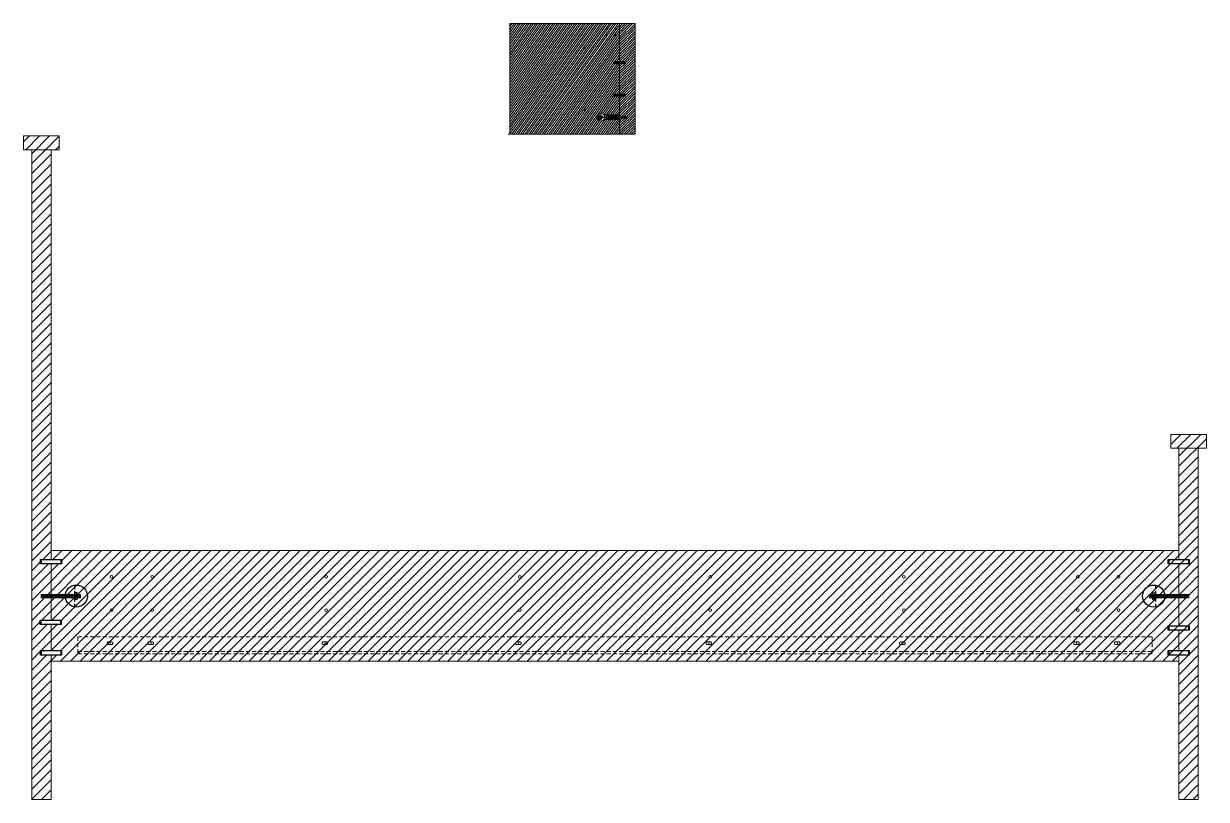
# Model space of a CAD drawing. Header units: millimetres. Extents: x -1075 to 24338, y -11868 to 2620.
# Drawn here: x 2469 to 4608, y -11868 to -10465 of the extents above; entities that cross this region are included whole.
import ezdxf

# ---------------------------------------------------------------- set-up
doc = ezdxf.new("R2010")
doc.units = ezdxf.units.MM
doc.linetypes.add('DASHDOT', pattern=[1, 0.5, -0.25, 0, -0.25])
doc.linetypes.add('DASHED', pattern=[0.75, 0.5, -0.25])
for name, color, linetype, lineweight in [('A-DETL-MCUT', 7, 'Continuous', 25), ('A-DETL-MCUT1', 7, 'Continuous', 18), ('A-ELEV-MBE', 253, 'Continuous', 18), ('A-SECT-MCUT', 7, 'Continuous', 25), ('Arredi', 3, 'Continuous', 30), ('Simbologia', 8, 'DASHDOT', 18)]:
    doc.layers.add(name, color=color, linetype=linetype, lineweight=lineweight)
doc.layers.add('viti e cerniere', color=3, linetype='Continuous')

msp = doc.modelspace()

# ---------------------------------------------------------------- hatches: boundary and pattern name
at = {"layer": 'A-ELEV-MBE'}
h = msp.add_hatch(dxfattribs=at)
h.set_pattern_fill('ANSI31', color=256, angle=9)
h.set_pattern_definition([(54, (1748.3575, -890.2067), (-2.568629, 1.8662182), [])])
h.paths.add_polyline_path([(3546.3, -10536.5), (3536, -10536.5), (3536, -10533.5), (3546.3, -10533.5), (3546.3, -10464.6), (3347.8, -10464.6), (3347.8, -10664.6), (3546.3, -10664.6), (3546.3, -10637.8), (3518.4, -10637.8, -0.750297), (3505.7, -10634.1, -0.751446), (3518.4, -10630.4), (3546.3, -10630.4), (3546.3, -10596), (3536, -10596), (3536, -10593), (3546.3, -10593)])
h.paths.add_polyline_path([(3484.2, -10620.1, -1), (3482, -10620.1, -1)], flags=16)
h.paths.add_polyline_path([(3482, -10509.2, -1), (3484.2, -10509.2, -1)], flags=16)
h.paths.add_polyline_path([(3521.9, -10485.7, -1), (3524.1, -10485.7, -1)], flags=16)
h.paths.add_polyline_path([(3521.9, -10472.5, -1), (3524.1, -10472.5, -1)], flags=16)
h.paths.add_polyline_path([(3537.2, -10485.7, -1), (3539.4, -10485.7, -1)], flags=16)
h.paths.add_polyline_path([(3537.2, -10472.5, -1), (3539.4, -10472.5, -1)], flags=16)
h = msp.add_hatch(dxfattribs=at)
h.set_pattern_fill('ANSI31', color=256)
h.set_pattern_definition([(45, (1748.3575, -890.2067), (-2.245064, 2.245064), [])])
h.paths.add_polyline_path([(3574.3, -10464.6), (3546.3, -10464.6), (3546.3, -10533.5), (3556.5, -10533.5), (3556.5, -10534.2), (3556.5, -10536.5), (3546.3, -10536.5), (3546.3, -10593), (3556.5, -10593), (3556.5, -10593.7), (3556.5, -10596), (3546.3, -10596), (3546.3, -10630.4), (3546.3, -10630.4), (3546.3, -10632.9), (3558.9, -10632.9), (3558.9, -10635.3), (3546.3, -10635.3), (3546.3, -10637.8), (3546.3, -10664.6), (3574.3, -10664.6)])
at = {"layer": 'A-SECT-MCUT', "true_color": 0x636466}
h = msp.add_hatch(dxfattribs=at)
h.set_pattern_fill('ANSI31', color=251, scale=4)
h.paths.add_polyline_path([(4593.1, -11232.8), (4558.1, -11232.8), (4558.1, -11433.8), (4576.7, -11433.8), (4576.7, -11434.9), (4577.1, -11435.3), (4577.1, -11440.3), (4576.7, -11441.8), (4558.1, -11441.8), (4558.1, -11512.3, -0.27262), (4559.2, -11512.6, -0.415905), (4560.9, -11512.6, -0.415905), (4562.5, -11512.6, -0.415905), (4564.2, -11512.6, -0.415905), (4565.9, -11512.6, -0.415914), (4567.5, -11512.6, -0.415899), (4569.2, -11512.6, -0.415905), (4570.8, -11512.6, -0.415905), (4572.5, -11512.6, -0.415905), (4574.1, -11512.6, -0.44132), (4575.7, -11512.6), (4575.7, -11517.9, -0.415899), (4574, -11517.9, -0.415914), (4572.4, -11517.9, -0.415905), (4570.7, -11517.9, -0.415905), (4569.1, -11517.9, -0.415905), (4567.4, -11517.9, -0.415905), (4565.7, -11517.9, -0.415899), (4564.1, -11517.9, -0.415914), (4562.4, -11517.9, -0.415905), (4560.8, -11517.9, -0.415905), (4559.1, -11517.9, -0.247069), (4558.1, -11518.2), (4558.1, -11553.7), (4576.7, -11553.7), (4576.7, -11554.8), (4577.1, -11555.2), (4577.1, -11560.2), (4576.7, -11561.7), (4558.1, -11561.7), (4558.1, -11598.8), (4576.7, -11598.8), (4576.7, -11599.9), (4577.1, -11600.3), (4577.1, -11605.3), (4576.7, -11606.8), (4558.1, -11606.8), (4558.1, -11867.8), (4593.1, -11867.8)], flags=17)
h.paths.add_polyline_path([(4607.6, -11207.8), (4543.6, -11207.8), (4543.6, -11232.8), (4607.6, -11232.8)])
h.paths.add_polyline_path([(2532.6, -10667.8), (2468.6, -10667.8), (2468.6, -10692.8), (2532.6, -10692.8)])
h.paths.add_polyline_path([(2518.1, -10692.8), (2483.1, -10692.8), (2483.1, -11867.8), (2518.1, -11867.8), (2518.1, -11606.8), (2500.6, -11606.8), (2499.1, -11606.8), (2499.1, -11598.8), (2500.6, -11598.8), (2518.1, -11598.8), (2518.1, -11551.7), (2500.2, -11551.7), (2498.7, -11551.7), (2498.7, -11543.7), (2500.2, -11543.7), (2535.2, -11543.7), (2536.7, -11543.7), (2536.7, -11551.7), (2518.1, -11551.7), (2518.1, -11598.8), (2535.6, -11598.8), (2537.1, -11598.8), (2537.1, -11606.8), (2518.1, -11606.8), (2518.1, -11617.8), (4558.1, -11617.8), (4558.1, -11606.8), (4540.6, -11606.8), (4539.1, -11605.3), (4539.1, -11600.3), (4540.6, -11598.8), (4540.6, -11606.8), (4575.6, -11606.8), (4575.6, -11598.8), (4558.1, -11598.8), (4558.1, -11561.7), (4540.6, -11561.7), (4539.1, -11560.2), (4539.1, -11555.2), (4540.6, -11553.7), (4540.6, -11561.7), (4575.6, -11561.7), (4575.6, -11553.7), (4558.1, -11553.7), (4558.8, -11517.1, 0.669223), (4560.8, -11517.9, 0.415905), (4562.4, -11517.9, 0.415914), (4564.1, -11517.9, 0.415899), (4565.7, -11517.9, 0.415905), (4567.4, -11517.9, 0.415905), (4569.1, -11517.9, 0.415905), (4570.7, -11517.9, 0.415905), (4572.4, -11517.9, 0.415905), (4574, -11517.9, 0.999975), (4575.7, -11516.2), (4575.7, -11516.2, -0.757126), (4572.7, -11517.1, -0.705075), (4569.4, -11517.1, -0.705075), (4566.1, -11517.1, -1.418292), (4562.8, -11517.1, -0.705075), (4559.5, -11517.1, -0.468153), (4558.1, -11518.2), (4558.1, -11553.7), (4576.7, -11553.7), (4576.7, -11554.8), (4577.1, -11555.2), (4577.1, -11561.7), (4558.1, -11561.7), (4558.1, -11598.8), (4576.7, -11598.8), (4576.7, -11599.9), (4577.1, -11600.3), (4577.1, -11606.8), (4558.1, -11606.8), (4558.1, -11867.8), (4593.1, -11867.8), (4593.1, -11232.8), (4558.1, -11232.8), (4558.1, -11433.8), (4576.7, -11433.8), (4576.7, -11434.9), (4577.1, -11435.3), (4577.1, -11441.8), (4558.1, -11441.8), (4540.6, -11441.8), (4539.1, -11440.3), (4539.1, -11435.3), (4540.6, -11433.8), (4540.6, -11441.8), (4575.6, -11441.8), (4575.6, -11433.8), (4558.1, -11433.8), (4558.1, -11417.8), (2518.1, -11417.8), (2518.1, -11433.8), (2535.6, -11433.8), (2537.1, -11433.8), (2537.1, -11441.8), (2518.1, -11441.8), (2518.1, -11497.9), (2516.7, -11502.9), (2513.4, -11502.9), (2514.9, -11497.6), (2518.1, -11497.6), (2518.1, -11441.8), (2500.6, -11441.8), (2499.1, -11441.8), (2499.1, -11433.8), (2500.6, -11433.8), (2518.1, -11433.8)])
h.paths.add_polyline_path([(4593.1, -11232.8), (4558.1, -11232.8), (4558.1, -11433.8), (4575.6, -11433.8), (4576.7, -11433.8), (4576.7, -11434.9), (4577.1, -11435.3), (4577.1, -11441.8), (4575.6, -11441.8), (4558.1, -11441.8), (4558.9, -11513.4, -0.867772), (4561.2, -11513.1), (4562.5, -11512.6), (4563.9, -11513.7, -0.711551), (4567.2, -11513.4, -1.418288), (4570.5, -11513.4, -0.669223), (4572.5, -11512.6), (4573.9, -11513.6, -0.79418), (4575.7, -11512.6), (4574.3, -11517.1, -1.418288), (4571, -11517.1, -0.705075), (4567.7, -11517.1, -1.418292), (4564.4, -11517.1, -0.705075), (4561.1, -11517.1, -1), (4558.8, -11517.1), (4558.1, -11553.7), (4576.7, -11553.7), (4576.7, -11554.8), (4577.1, -11555.2), (4577.1, -11561.7), (4575.6, -11561.7), (4558.1, -11561.7), (4558.1, -11598.8), (4576.7, -11598.8), (4576.7, -11599.9), (4577.1, -11600.3), (4577.1, -11606.8), (4575.6, -11606.8), (4558.1, -11606.8), (4558.1, -11867.8), (4593.1, -11867.8)], flags=16)

# ---------------------------------------------------------------- linework, layer by layer
at = {"layer": 'A-DETL-MCUT', "linetype": 'DASHED', "ltscale": 15}
for p, q in [((2560.8, -11480.2, 412.9), (2560.8, -11520.2, 412.9)), ((4515.4, -11480.2, 412.9), (4515.4, -11520.2, 412.9)), ((2561.5, -11493.6, 412.9), (2560.8, -11493.6, 412.9)), ((2560.8, -11493.6, 412.9), (2560.8, -11506.9, 412.9)), ((2561.5, -11506.9, 412.9), (2560.8, -11506.9, 412.9)), ((2561.5, -11494.2, 412.9), (2561.5, -11493.6, 412.9)), ((2561.5, -11506.2, 412.9), (2561.5, -11494.2, 412.9)), ((2565.4, -11494.2, 412.9), (2561.5, -11494.2, 412.9)), ((2565.4, -11497.2, 412.9), (2561.5, -11497.2, 412.9)), ((2565.4, -11503.2, 412.9), (2561.5, -11503.2, 412.9)), ((2565.4, -11506.2, 412.9), (2561.5, -11506.2, 412.9)), ((2561.5, -11506.2, 412.9), (2561.5, -11506.2, 412.9)), ((2561.5, -11506.2, 412.9), (2561.5, -11506.9, 412.9)), ((2565.4, -11506.2, 412.9), (2565.4, -11494.2, 412.9)), ((2565.4, -11495.5, 412.9), (2565.4, -11494.2, 412.9)), ((2565.8, -11495.5, 412.9), (2565.4, -11495.5, 412.9)), ((2565.4, -11505, 412.9), (2565.4, -11506.2, 412.9)), ((2565.8, -11505, 412.9), (2565.4, -11505, 412.9)), ((2565.8, -11505, 412.9), (2565.8, -11495.5, 412.9)), ((4510.4, -11505, 412.9), (4510.4, -11495.5, 412.9)), ((4510.4, -11495.5, 412.9), (4510.8, -11495.5, 412.9)), ((4510.4, -11505, 412.9), (4510.8, -11505, 412.9)), ((4510.8, -11506.2, 412.9), (4510.8, -11494.2, 412.9)), ((4510.8, -11494.2, 412.9), (4514.7, -11494.2, 412.9)), ((4510.8, -11495.5, 412.9), (4510.8, -11494.2, 412.9)), ((4510.8, -11497.2, 412.9), (4514.7, -11497.2, 412.9)), ((4510.8, -11503.2, 412.9), (4514.7, -11503.2, 412.9)), ((4510.8, -11505, 412.9), (4510.8, -11506.2, 412.9)), ((4510.8, -11506.2, 412.9), (4514.7, -11506.2, 412.9)), ((4514.7, -11494.2, 412.9), (4514.7, -11493.6, 412.9)), ((4514.7, -11493.6, 412.9), (4515.4, -11493.6, 412.9)), ((4514.7, -11506.2, 412.9), (4514.7, -11494.2, 412.9)), ((4514.7, -11506.2, 412.9), (4514.7, -11506.2, 412.9)), ((4514.7, -11506.2, 412.9), (4514.7, -11506.9, 412.9)), ((4514.7, -11506.9, 412.9), (4515.4, -11506.9, 412.9)), ((4515.4, -11493.6, 412.9), (4515.4, -11506.9, 412.9))]:
    msp.add_line(p, q, dxfattribs=at)
at = {"layer": 'A-DETL-MCUT'}
for centre in [(2563.8, -11500.2, 412.9), (4512.4, -11500.2, 412.9)]:
    msp.add_circle(centre, 20, dxfattribs=at)
at = {"layer": 'A-DETL-MCUT1', "color": 6}
for p, q in [((3523.2, -10630.4, 825.8), (3523.2, -10637.8, 825.8)), ((3546.3, -10630.4, 825.8), (3546.3, -10637.8, 825.8)), ((3519.4, -10633.1, 825.8), (3523.2, -10633.1, 825.8)), ((3519.4, -10635.2, 825.8), (3523.2, -10635.2, 825.8)), ((3525.3, -10632, 825.8), (3544.2, -10632, 825.8)), ((3525.3, -10634.1, 825.8), (3525.3, -10634.1, 825.8)), ((3544.2, -10636.2, 825.8), (3525.3, -10636.2, 825.8)), ((3525.3, -10636.2, 825.8), (3525.3, -10636.2, 825.8)), ((3526.4, -10632.5, 825.8), (3543.2, -10632.5, 825.8)), ((3543.2, -10633.1, 825.8), (3526.4, -10633.1, 825.8)), ((3526.4, -10635.2, 825.8), (3543.2, -10635.2, 825.8)), ((3526.4, -10635.7, 825.8), (3543.2, -10635.7, 825.8)), ((3544.2, -10634.1, 825.8), (3544.2, -10634.1, 825.8)), ((3544.2, -10636.2, 825.8), (3544.2, -10636.2, 825.8)), ((3548.3, -10636.2, 825.8), (3547.1, -10632, 825.8)), ((3549.6, -10636.2, 825.8), (3548.4, -10632, 825.8)), ((3550.9, -10636.2, 825.8), (3549.7, -10632, 825.8)), ((3552.3, -10636.2, 825.8), (3551, -10632, 825.8)), ((3553.6, -10636.2, 825.8), (3552.3, -10632, 825.8)), ((3554.9, -10636.2, 825.8), (3553.6, -10632, 825.8)), ((3556.2, -10636.2, 825.8), (3555, -10632, 825.8)), ((3557.5, -10636.2, 825.8), (3556.3, -10632, 825.8)), ((3558.9, -10632.9, 825.8), (3558.9, -10635.3, 825.8))]:
    msp.add_line(p, q, dxfattribs=at)
at = {"layer": 'A-DETL-MCUT1'}
for p, q in [((2500.6, -11433.8, 412.9), (2499.1, -11435.3, 412.9)), ((2499.1, -11435.3, 412.9), (2499.1, -11440.3, 412.9)), ((2500.6, -11441.8, 412.9), (2499.1, -11440.3, 412.9)), ((2500.6, -11433.8, 412.9), (2500.6, -11441.8, 412.9)), ((2535.6, -11433.8, 412.9), (2500.6, -11433.8, 412.9)), ((2535.6, -11441.8, 412.9), (2500.6, -11441.8, 412.9)), ((2535.6, -11433.8, 412.9), (2537.1, -11435.3, 412.9)), ((2535.6, -11433.8, 412.9), (2535.6, -11441.8, 412.9)), ((2535.6, -11441.8, 412.9), (2537.1, -11440.3, 412.9)), ((2537.1, -11440.3, 412.9), (2537.1, -11435.3, 412.9)), ((4540.6, -11433.8, 412.9), (4539.1, -11435.3, 412.9)), ((4539.1, -11435.3, 412.9), (4539.1, -11440.3, 412.9)), ((4540.6, -11441.8, 412.9), (4539.1, -11440.3, 412.9)), ((4540.6, -11433.8, 412.9), (4540.6, -11441.8, 412.9)), ((4575.6, -11433.8, 412.9), (4540.6, -11433.8, 412.9)), ((4575.6, -11441.8, 412.9), (4540.6, -11441.8, 412.9)), ((4575.6, -11433.8, 412.9), (4577.1, -11435.3, 412.9)), ((4575.6, -11433.8, 412.9), (4575.6, -11441.8, 412.9)), ((4575.6, -11441.8, 412.9), (4577.1, -11440.3, 412.9)), ((4577.1, -11440.3, 412.9), (4577.1, -11435.3, 412.9)), ((2501.7, -11497.6, 412.9), (2500.1, -11502.9, 412.9)), ((2503.3, -11497.6, 412.9), (2501.8, -11502.9, 412.9)), ((2505, -11497.6, 412.9), (2503.4, -11502.9, 412.9)), ((2506.6, -11497.6, 412.9), (2505.1, -11502.9, 412.9)), ((2508.3, -11497.6, 412.9), (2506.7, -11502.9, 412.9)), ((2509.9, -11497.6, 412.9), (2508.4, -11502.9, 412.9)), ((2511.6, -11497.6, 412.9), (2510.1, -11502.9, 412.9)), ((2513.2, -11497.6, 412.9), (2511.7, -11502.9, 412.9)), ((2514.9, -11497.6, 412.9), (2513.4, -11502.9, 412.9)), ((2516.6, -11497.6, 412.9), (2515, -11502.9, 412.9)), ((2518.2, -11497.6, 412.9), (2516.7, -11502.9, 412.9)), ((2519.9, -11497.6, 412.9), (2518.3, -11502.9, 412.9)), ((2521.5, -11497.6, 412.9), (2520, -11502.9, 412.9)), ((2523.2, -11497.6, 412.9), (2521.6, -11502.9, 412.9)), ((2524.8, -11497.6, 412.9), (2523.3, -11502.9, 412.9)), ((2526.5, -11497.6, 412.9), (2524.9, -11502.9, 412.9)), ((2526.5, -11497.6, 412.9), (2524.9, -11502.9, 412.9)), ((2528.1, -11497.6, 412.9), (2526.6, -11502.9, 412.9)), ((2529.8, -11497.6, 412.9), (2528.2, -11502.9, 412.9)), ((2531.4, -11497.6, 412.9), (2529.9, -11502.9, 412.9)), ((2533.1, -11497.6, 412.9), (2531.5, -11502.9, 412.9)), ((2534.7, -11497.6, 412.9), (2533.2, -11502.9, 412.9)), ((2536.4, -11497.6, 412.9), (2534.8, -11502.9, 412.9)), ((2538, -11497.6, 412.9), (2536.5, -11502.9, 412.9)), ((2539.7, -11497.6, 412.9), (2538.1, -11502.9, 412.9)), ((2541.3, -11497.6, 412.9), (2539.8, -11502.9, 412.9)), ((2543, -11497.6, 412.9), (2541.5, -11502.9, 412.9)), ((2544.7, -11497.6, 412.9), (2543.1, -11502.9, 412.9)), ((2546.3, -11497.6, 412.9), (2544.8, -11502.9, 412.9)), ((2548, -11497.6, 412.9), (2546.4, -11502.9, 412.9)), ((2549.6, -11497.6, 412.9), (2548.1, -11502.9, 412.9)), ((2551.3, -11497.6, 412.9), (2549.7, -11502.9, 412.9)), ((2553, -11497.6, 412.9), (2551.5, -11502.9, 412.9)), ((2554.7, -11497.6, 412.9), (2553.1, -11502.9, 412.9)), ((2556.3, -11497.6, 412.9), (2554.8, -11502.9, 412.9)), ((2558, -11497.6, 412.9), (2556.4, -11502.9, 412.9)), ((2559.6, -11497.6, 412.9), (2558.1, -11502.9, 412.9)), ((2561.3, -11497.6, 412.9), (2559.7, -11502.9, 412.9)), ((2562.9, -11497.6, 412.9), (2561.4, -11502.9, 412.9)), ((2564.6, -11497.6, 412.9), (2563, -11502.9, 412.9)), ((2566.2, -11497.6, 412.9), (2564.7, -11502.9, 412.9)), ((2567.9, -11497.6, 412.9), (2566.4, -11502.9, 412.9)), ((2569.6, -11497.6, 412.9), (2568, -11502.9, 412.9)), ((2571.2, -11497.6, 412.9), (2569.7, -11502.9, 412.9)), ((4505, -11497.6, 412.9), (4506.5, -11502.9, 412.9)), ((4506.6, -11497.6, 412.9), (4508.2, -11502.9, 412.9)), ((4508.3, -11497.6, 412.9), (4509.8, -11502.9, 412.9)), ((4510, -11497.6, 412.9), (4511.5, -11502.9, 412.9)), ((4511.6, -11497.6, 412.9), (4513.2, -11502.9, 412.9)), ((4513.3, -11497.6, 412.9), (4514.8, -11502.9, 412.9)), ((4514.9, -11497.6, 412.9), (4516.5, -11502.9, 412.9)), ((4516.6, -11497.6, 412.9), (4518.1, -11502.9, 412.9)), ((4518.2, -11497.6, 412.9), (4519.8, -11502.9, 412.9)), ((4519.9, -11497.6, 412.9), (4521.4, -11502.9, 412.9)), ((4521.5, -11497.6, 412.9), (4523.1, -11502.9, 412.9)), ((4523.2, -11497.6, 412.9), (4524.7, -11502.9, 412.9)), ((4524.9, -11497.6, 412.9), (4526.5, -11502.9, 412.9)), ((4526.6, -11497.6, 412.9), (4528.1, -11502.9, 412.9)), ((4528.2, -11497.6, 412.9), (4529.8, -11502.9, 412.9)), ((4529.9, -11497.6, 412.9), (4531.4, -11502.9, 412.9)), ((4531.5, -11497.6, 412.9), (4533.1, -11502.9, 412.9)), ((4533.2, -11497.6, 412.9), (4534.7, -11502.9, 412.9)), ((4534.9, -11497.6, 412.9), (4536.4, -11502.9, 412.9)), ((4536.5, -11497.6, 412.9), (4538.1, -11502.9, 412.9)), ((4538.2, -11497.6, 412.9), (4539.7, -11502.9, 412.9)), ((4539.8, -11497.6, 412.9), (4541.4, -11502.9, 412.9)), ((4541.5, -11497.6, 412.9), (4543, -11502.9, 412.9)), ((4543.1, -11497.6, 412.9), (4544.7, -11502.9, 412.9)), ((4544.8, -11497.6, 412.9), (4546.3, -11502.9, 412.9)), ((4546.4, -11497.6, 412.9), (4548, -11502.9, 412.9)), ((4548.1, -11497.6, 412.9), (4549.6, -11502.9, 412.9)), ((4549.7, -11497.6, 412.9), (4551.3, -11502.9, 412.9)), ((4549.7, -11497.6, 412.9), (4551.3, -11502.9, 412.9)), ((4551.4, -11497.6, 412.9), (4552.9, -11502.9, 412.9)), ((4553, -11497.6, 412.9), (4554.6, -11502.9, 412.9)), ((4554.7, -11497.6, 412.9), (4556.2, -11502.9, 412.9)), ((4556.3, -11497.6, 412.9), (4557.9, -11502.9, 412.9)), ((4558, -11497.6, 412.9), (4559.5, -11502.9, 412.9)), ((4559.6, -11497.6, 412.9), (4561.2, -11502.9, 412.9)), ((4561.3, -11497.6, 412.9), (4562.8, -11502.9, 412.9)), ((4563, -11497.6, 412.9), (4564.5, -11502.9, 412.9)), ((4564.6, -11497.6, 412.9), (4566.1, -11502.9, 412.9)), ((4566.3, -11497.6, 412.9), (4567.8, -11502.9, 412.9)), ((4567.9, -11497.6, 412.9), (4569.5, -11502.9, 412.9)), ((4569.6, -11497.6, 412.9), (4571.1, -11502.9, 412.9)), ((4571.2, -11497.6, 412.9), (4572.8, -11502.9, 412.9)), ((4572.9, -11497.6, 412.9), (4574.4, -11502.9, 412.9)), ((4574.5, -11497.6, 412.9), (4576.1, -11502.9, 412.9)), ((2500.2, -11543.7, 412.9), (2498.7, -11545.2, 412.9)), ((2498.7, -11545.2, 412.9), (2498.7, -11550.2, 412.9)), ((2500.2, -11551.7, 412.9), (2498.7, -11550.2, 412.9)), ((2500.2, -11543.7, 412.9), (2500.2, -11551.7, 412.9)), ((2535.2, -11543.7, 412.9), (2500.2, -11543.7, 412.9)), ((2535.2, -11543.7, 412.9), (2536.7, -11545.2, 412.9)), ((2535.2, -11543.7, 412.9), (2535.2, -11551.7, 412.9)), ((2535.2, -11551.7, 412.9), (2536.7, -11550.2, 412.9)), ((2536.7, -11550.2, 412.9), (2536.7, -11545.2, 412.9)), ((2535.2, -11551.7, 412.9), (2500.2, -11551.7, 412.9)), ((4540.6, -11553.7, 412.9), (4539.1, -11555.2, 412.9)), ((4539.1, -11555.2, 412.9), (4539.1, -11560.2, 412.9)), ((4540.6, -11561.7, 412.9), (4539.1, -11560.2, 412.9)), ((4540.6, -11553.7, 412.9), (4540.6, -11561.7, 412.9)), ((4575.6, -11553.7, 412.9), (4540.6, -11553.7, 412.9)), ((4575.6, -11561.7, 412.9), (4540.6, -11561.7, 412.9)), ((4575.6, -11553.7, 412.9), (4577.1, -11555.2, 412.9)), ((4575.6, -11553.7, 412.9), (4575.6, -11561.7, 412.9)), ((4575.6, -11561.7, 412.9), (4577.1, -11560.2, 412.9)), ((4577.1, -11560.2, 412.9), (4577.1, -11555.2, 412.9)), ((2500.6, -11598.8, 412.9), (2499.1, -11600.3, 412.9)), ((2499.1, -11600.3, 412.9), (2499.1, -11605.3, 412.9)), ((2500.6, -11606.8, 412.9), (2499.1, -11605.3, 412.9)), ((2500.6, -11598.8, 412.9), (2500.6, -11606.8, 412.9)), ((2535.6, -11598.8, 412.9), (2500.6, -11598.8, 412.9)), ((2535.6, -11606.8, 412.9), (2500.6, -11606.8, 412.9)), ((2535.6, -11598.8, 412.9), (2537.1, -11600.3, 412.9)), ((2535.6, -11598.8, 412.9), (2535.6, -11606.8, 412.9)), ((2535.6, -11606.8, 412.9), (2537.1, -11605.3, 412.9)), ((2537.1, -11605.3, 412.9), (2537.1, -11600.3, 412.9)), ((4540.6, -11598.8, 412.9), (4539.1, -11600.3, 412.9)), ((4539.1, -11600.3, 412.9), (4539.1, -11605.3, 412.9)), ((4540.6, -11606.8, 412.9), (4539.1, -11605.3, 412.9)), ((4540.6, -11598.8, 412.9), (4540.6, -11606.8, 412.9)), ((4575.6, -11598.8, 412.9), (4540.6, -11598.8, 412.9)), ((4575.6, -11606.8, 412.9), (4540.6, -11606.8, 412.9)), ((4575.6, -11598.8, 412.9), (4577.1, -11600.3, 412.9)), ((4575.6, -11598.8, 412.9), (4575.6, -11606.8, 412.9)), ((4575.6, -11606.8, 412.9), (4577.1, -11605.3, 412.9)), ((4577.1, -11605.3, 412.9), (4577.1, -11600.3, 412.9))]:
    msp.add_line(p, q, dxfattribs=at)
at = {"layer": 'A-DETL-MCUT1', "color": 6, "elevation": 825.8}
for points in [[(3546.3, -10632.9), (3558.9, -10632.9)], [(3558.9, -10635.3), (3546.3, -10635.3)]]:
    msp.add_lwpolyline(points, dxfattribs=at)
at = {"layer": 'A-DETL-MCUT1', "elevation": 412.9}
for points in [[(2500.1, -11502.9), (2500.1, -11497.6)], [(2571.2, -11497.6), (2571.3, -11497.6), (2571.3, -11502.9)], [(4505, -11497.6), (4504.9, -11497.6), (4504.9, -11502.9)], [(4576.1, -11502.9), (4576.1, -11497.6)]]:
    msp.add_lwpolyline(points, dxfattribs=at)
at = {"layer": 'A-DETL-MCUT1'}
for centre, radius in [((3512.6, -10634.1, 825.8), 6.86), ((2627.4, -11465.4), 2.5), ((2700.9, -11465.4), 2.5), ((3015.9, -11465.4), 2.5), ((3365.9, -11465.4), 2.5), ((3710.3, -11465.4), 2.5), ((4060.3, -11465.4), 2.5), ((4375.3, -11465.4), 2.5), ((4448.8, -11465.4), 2.5), ((2627.4, -11525.4), 2.5), ((2700.9, -11525.4), 2.5), ((3015.9, -11525.4), 2.5), ((3365.9, -11525.4), 2.5), ((3710.3, -11525.4), 2.5), ((4060.3, -11525.4), 2.5), ((4375.3, -11525.4), 2.5), ((4448.8, -11525.4), 2.5), ((2627.4, -11585.4), 2.5), ((2700.9, -11585.4), 2.5), ((3015.9, -11585.4), 2.5), ((3365.9, -11585.4), 2.5), ((3710.3, -11585.4), 2.5), ((4060.3, -11585.4), 2.5), ((4375.3, -11585.4), 2.5), ((4448.8, -11585.4), 2.5)]:
    msp.add_circle(centre, radius, dxfattribs=at)
at = {"layer": 'A-DETL-MCUT1', "color": 6}
for centre, radius, start, end in [((3525.7, -10629.3, 825.8), 2.72, 204.283, 261.9772), ((3543.8, -10629.3, 825.8), 2.72, 278.0228, 335.717), ((3525.7, -10638.9, 825.8), 2.72, 98.0228, 155.717), ((3526.4, -10634.1, 825.8), 1.05, 90, 180), ((3526.4, -10634.1, 825.8), 1.05, 180, 270), ((3526.4, -10631.5, 825.8), 1.05, 210, 270), ((3526.4, -10636.7, 825.8), 1.05, 90, 150), ((3543.2, -10631.5, 825.8), 1.05, 270, 330), ((3543.2, -10634.1, 825.8), 1.05, 0, 90), ((3543.2, -10634.1, 825.8), 1.05, 270, 0), ((3543.2, -10636.7, 825.8), 1.05, 30, 90), ((3543.8, -10638.9, 825.8), 2.72, 24.283, 81.9772)]:
    msp.add_arc(centre, radius, start, end, dxfattribs=at)
at = {"layer": 'A-DETL-MCUT1'}
for centre, radius, start, end in [((2500.9, -11498.3, 412.9), 1.05, 42.3743, 137.6257), ((2501, -11502.1, 412.9), 1.17, 224.8347, 315.1653), ((2502.5, -11498.4, 412.9), 1.17, 44.8347, 135.1653), ((2502.6, -11502.1, 412.9), 1.17, 224.8347, 315.1653), ((2504.2, -11498.4, 412.9), 1.17, 44.8347, 135.1653), ((2504.3, -11502.1, 412.9), 1.17, 224.8347, 315.1653), ((2505.8, -11498.4, 412.9), 1.17, 44.8347, 135.1653), ((2505.9, -11502.1, 412.9), 1.17, 224.8347, 315.1653), ((2507.5, -11498.4, 412.9), 1.17, 44.8347, 135.1653), ((2507.6, -11502.1, 412.9), 1.17, 224.8347, 315.1653), ((2509.1, -11498.4, 412.9), 1.17, 44.8347, 135.1653), ((2509.2, -11502.1, 412.9), 1.17, 224.8347, 315.1653), ((2510.8, -11498.4, 412.9), 1.17, 44.8347, 135.1653), ((2510.9, -11502.1, 412.9), 1.17, 224.8347, 315.1653), ((2512.4, -11498.4, 412.9), 1.17, 44.8347, 135.1653), ((2512.5, -11502.1, 412.9), 1.17, 224.8347, 315.1653), ((2514.1, -11498.4, 412.9), 1.17, 44.8347, 135.1653), ((2514.2, -11502.1, 412.9), 1.17, 224.8347, 315.1653), ((2515.7, -11498.4, 412.9), 1.17, 44.8347, 135.1653), ((2515.8, -11502.1, 412.9), 1.17, 224.8347, 315.1653), ((2517.4, -11498.4, 412.9), 1.17, 44.8347, 135.1653), ((2517.5, -11502.1, 412.9), 1.17, 224.8347, 315.1653), ((2519, -11498.4, 412.9), 1.17, 44.8347, 135.1653), ((2519.1, -11502.1, 412.9), 1.17, 224.8347, 315.1653), ((2520.7, -11498.4, 412.9), 1.17, 44.8347, 135.1653), ((2520.8, -11502.1, 412.9), 1.17, 224.8347, 315.1653), ((2522.3, -11498.4, 412.9), 1.17, 44.8347, 135.1653), ((2522.4, -11502.1, 412.9), 1.17, 224.8347, 315.1653), ((2524, -11498.4, 412.9), 1.17, 44.8347, 135.1653), ((2524.1, -11502.1, 412.9), 1.17, 224.8347, 315.1653), ((2525.6, -11498.4, 412.9), 1.17, 44.8347, 135.1653), ((2525.8, -11502.1, 412.9), 1.17, 224.8347, 315.1653), ((2527.3, -11498.4, 412.9), 1.17, 44.8347, 135.1653), ((2527.4, -11502.1, 412.9), 1.17, 224.8347, 315.1653), ((2529, -11498.4, 412.9), 1.17, 44.8347, 135.1653), ((2529.1, -11502.1, 412.9), 1.17, 224.8347, 315.1653), ((2530.6, -11498.4, 412.9), 1.17, 44.8347, 135.1653), ((2530.7, -11502.1, 412.9), 1.17, 224.8347, 315.1653), ((2532.3, -11498.4, 412.9), 1.17, 44.8347, 135.1653), ((2532.4, -11502.1, 412.9), 1.17, 224.8347, 315.1653), ((2533.9, -11498.4, 412.9), 1.17, 44.8347, 135.1653), ((2534, -11502.1, 412.9), 1.17, 224.8347, 315.1653), ((2535.6, -11498.4, 412.9), 1.17, 44.8347, 135.1653), ((2535.7, -11502.1, 412.9), 1.17, 224.8347, 315.1653), ((2537.2, -11498.4, 412.9), 1.17, 44.8347, 135.1653), ((2537.3, -11502.1, 412.9), 1.17, 224.8347, 315.1653), ((2538.9, -11498.4, 412.9), 1.17, 44.8347, 135.1653), ((2539, -11502.1, 412.9), 1.17, 224.8347, 315.1653), ((2540.5, -11498.4, 412.9), 1.17, 44.8347, 135.1653), ((2540.6, -11502.1, 412.9), 1.17, 224.8347, 315.1653), ((2542.2, -11498.4, 412.9), 1.17, 44.8347, 135.1653), ((2542.3, -11502.1, 412.9), 1.17, 224.8347, 315.1653), ((2543.8, -11498.4, 412.9), 1.17, 44.8347, 135.1653), ((2543.9, -11502.1, 412.9), 1.17, 224.8347, 315.1653), ((2545.5, -11498.4, 412.9), 1.17, 44.8347, 135.1653), ((2545.6, -11502.1, 412.9), 1.17, 224.8347, 315.1653), ((2547.1, -11498.4, 412.9), 1.17, 44.8347, 135.1653), ((2547.2, -11502.1, 412.9), 1.17, 224.8347, 315.1653), ((2548.8, -11498.4, 412.9), 1.17, 44.8347, 135.1653), ((2548.9, -11502.1, 412.9), 1.17, 224.8347, 315.1653), ((2550.4, -11498.4, 412.9), 1.17, 44.8347, 135.1653), ((2550.5, -11502.1, 412.9), 1.17, 224.8347, 315.1653), ((2552.2, -11498.4, 412.9), 1.17, 44.8347, 135.1653), ((2552.3, -11502.1, 412.9), 1.17, 224.8347, 315.1653), ((2553.9, -11498.4, 412.9), 1.17, 44.8347, 135.1653), ((2554, -11502.1, 412.9), 1.17, 224.8347, 315.1653), ((2555.5, -11498.4, 412.9), 1.17, 44.8347, 135.1653), ((2555.6, -11502.1, 412.9), 1.17, 224.8347, 315.1653), ((2557.2, -11498.4, 412.9), 1.17, 44.8347, 135.1653), ((2557.3, -11502.1, 412.9), 1.17, 224.8347, 315.1653), ((2558.8, -11498.4, 412.9), 1.17, 44.8347, 135.1653), ((2558.9, -11502.1, 412.9), 1.17, 224.8347, 315.1653), ((2560.5, -11498.4, 412.9), 1.17, 44.8347, 135.1653), ((2560.6, -11502.1, 412.9), 1.17, 224.8347, 315.1653), ((2562.1, -11498.4, 412.9), 1.17, 44.8347, 135.1653), ((2562.2, -11502.1, 412.9), 1.17, 224.8347, 315.1653), ((2563.8, -11498.4, 412.9), 1.17, 44.8347, 135.1653), ((2563.9, -11502.1, 412.9), 1.17, 224.8347, 315.1653), ((2565.4, -11498.4, 412.9), 1.17, 44.8347, 135.1653), ((2565.5, -11502.1, 412.9), 1.17, 224.8347, 315.1653), ((2567.1, -11498.4, 412.9), 1.17, 44.8347, 135.1653), ((2567.2, -11502.1, 412.9), 1.17, 224.8347, 315.1653), ((2568.7, -11498.4, 412.9), 1.17, 44.8347, 135.1653), ((2568.8, -11502.1, 412.9), 1.17, 224.8347, 315.1653), ((2570.4, -11498.4, 412.9), 1.17, 44.8347, 135.1653), ((2570.5, -11502.1, 412.9), 1.17, 224.8347, 315.1653), ((4505.7, -11502.1, 412.9), 1.17, 224.8347, 315.1653), ((4505.8, -11498.4, 412.9), 1.17, 44.8347, 135.1653), ((4507.4, -11502.1, 412.9), 1.17, 224.8347, 315.1653), ((4507.5, -11498.4, 412.9), 1.17, 44.8347, 135.1653), ((4509, -11502.1, 412.9), 1.17, 224.8347, 315.1653), ((4509.1, -11498.4, 412.9), 1.17, 44.8347, 135.1653), ((4510.7, -11502.1, 412.9), 1.17, 224.8347, 315.1653), ((4510.8, -11498.4, 412.9), 1.17, 44.8347, 135.1653), ((4512.3, -11502.1, 412.9), 1.17, 224.8347, 315.1653), ((4512.4, -11498.4, 412.9), 1.17, 44.8347, 135.1653), ((4514, -11502.1, 412.9), 1.17, 224.8347, 315.1653), ((4514.1, -11498.4, 412.9), 1.17, 44.8347, 135.1653), ((4515.6, -11502.1, 412.9), 1.17, 224.8347, 315.1653), ((4515.7, -11498.4, 412.9), 1.17, 44.8347, 135.1653), ((4517.3, -11502.1, 412.9), 1.17, 224.8347, 315.1653), ((4517.4, -11498.4, 412.9), 1.17, 44.8347, 135.1653), ((4518.9, -11502.1, 412.9), 1.17, 224.8347, 315.1653), ((4519, -11498.4, 412.9), 1.17, 44.8347, 135.1653), ((4520.6, -11502.1, 412.9), 1.17, 224.8347, 315.1653), ((4520.7, -11498.4, 412.9), 1.17, 44.8347, 135.1653), ((4522.2, -11502.1, 412.9), 1.17, 224.8347, 315.1653), ((4522.3, -11498.4, 412.9), 1.17, 44.8347, 135.1653), ((4523.9, -11502.1, 412.9), 1.17, 224.8347, 315.1653), ((4524, -11498.4, 412.9), 1.17, 44.8347, 135.1653), ((4525.7, -11502.1, 412.9), 1.17, 224.8347, 315.1653), ((4525.8, -11498.4, 412.9), 1.17, 44.8347, 135.1653), ((4527.3, -11502.1, 412.9), 1.17, 224.8347, 315.1653), ((4527.4, -11498.4, 412.9), 1.17, 44.8347, 135.1653), ((4529, -11502.1, 412.9), 1.17, 224.8347, 315.1653), ((4529.1, -11498.4, 412.9), 1.17, 44.8347, 135.1653), ((4530.6, -11502.1, 412.9), 1.17, 224.8347, 315.1653), ((4530.7, -11498.4, 412.9), 1.17, 44.8347, 135.1653), ((4532.3, -11502.1, 412.9), 1.17, 224.8347, 315.1653), ((4532.4, -11498.4, 412.9), 1.17, 44.8347, 135.1653), ((4533.9, -11502.1, 412.9), 1.17, 224.8347, 315.1653), ((4534, -11498.4, 412.9), 1.17, 44.8347, 135.1653), ((4535.6, -11502.1, 412.9), 1.17, 224.8347, 315.1653), ((4535.7, -11498.4, 412.9), 1.17, 44.8347, 135.1653), ((4537.2, -11502.1, 412.9), 1.17, 224.8347, 315.1653), ((4537.3, -11498.4, 412.9), 1.17, 44.8347, 135.1653), ((4538.9, -11502.1, 412.9), 1.17, 224.8347, 315.1653), ((4539, -11498.4, 412.9), 1.17, 44.8347, 135.1653), ((4540.5, -11502.1, 412.9), 1.17, 224.8347, 315.1653), ((4540.6, -11498.4, 412.9), 1.17, 44.8347, 135.1653), ((4542.2, -11502.1, 412.9), 1.17, 224.8347, 315.1653), ((4542.3, -11498.4, 412.9), 1.17, 44.8347, 135.1653), ((4543.8, -11502.1, 412.9), 1.17, 224.8347, 315.1653), ((4543.9, -11498.4, 412.9), 1.17, 44.8347, 135.1653), ((4545.5, -11502.1, 412.9), 1.17, 224.8347, 315.1653), ((4545.6, -11498.4, 412.9), 1.17, 44.8347, 135.1653), ((4547.1, -11502.1, 412.9), 1.17, 224.8347, 315.1653), ((4547.2, -11498.4, 412.9), 1.17, 44.8347, 135.1653), ((4548.8, -11502.1, 412.9), 1.17, 224.8347, 315.1653), ((4548.9, -11498.4, 412.9), 1.17, 44.8347, 135.1653), ((4550.4, -11502.1, 412.9), 1.17, 224.8347, 315.1653), ((4550.6, -11498.4, 412.9), 1.17, 44.8347, 135.1653), ((4552.1, -11502.1, 412.9), 1.17, 224.8347, 315.1653), ((4552.2, -11498.4, 412.9), 1.17, 44.8347, 135.1653), ((4553.8, -11502.1, 412.9), 1.17, 224.8347, 315.1653), ((4553.9, -11498.4, 412.9), 1.17, 44.8347, 135.1653), ((4555.4, -11502.1, 412.9), 1.17, 224.8347, 315.1653), ((4555.5, -11498.4, 412.9), 1.17, 44.8347, 135.1653), ((4557.1, -11502.1, 412.9), 1.17, 224.8347, 315.1653), ((4557.2, -11498.4, 412.9), 1.17, 44.8347, 135.1653), ((4558.7, -11502.1, 412.9), 1.17, 224.8347, 315.1653), ((4558.8, -11498.4, 412.9), 1.17, 44.8347, 135.1653), ((4560.4, -11502.1, 412.9), 1.17, 224.8347, 315.1653), ((4560.5, -11498.4, 412.9), 1.17, 44.8347, 135.1653), ((4562, -11502.1, 412.9), 1.17, 224.8347, 315.1653), ((4562.1, -11498.4, 412.9), 1.17, 44.8347, 135.1653), ((4563.7, -11502.1, 412.9), 1.17, 224.8347, 315.1653), ((4563.8, -11498.4, 412.9), 1.17, 44.8347, 135.1653), ((4565.3, -11502.1, 412.9), 1.17, 224.8347, 315.1653), ((4565.4, -11498.4, 412.9), 1.17, 44.8347, 135.1653), ((4567, -11502.1, 412.9), 1.17, 224.8347, 315.1653), ((4567.1, -11498.4, 412.9), 1.17, 44.8347, 135.1653), ((4568.6, -11502.1, 412.9), 1.17, 224.8347, 315.1653), ((4568.7, -11498.4, 412.9), 1.17, 44.8347, 135.1653), ((4570.3, -11502.1, 412.9), 1.17, 224.8347, 315.1653), ((4570.4, -11498.4, 412.9), 1.17, 44.8347, 135.1653), ((4571.9, -11502.1, 412.9), 1.17, 224.8347, 315.1653), ((4572, -11498.4, 412.9), 1.17, 44.8347, 135.1653), ((4573.6, -11502.1, 412.9), 1.17, 224.8347, 315.1653), ((4573.7, -11498.4, 412.9), 1.17, 44.8347, 135.1653), ((4575.2, -11502.1, 412.9), 1.17, 224.8347, 315.1653), ((4575.3, -11498.3, 412.9), 1.05, 42.3743, 137.6257)]:
    msp.add_arc(centre, radius, start, end, dxfattribs=at)
at = {"layer": 'A-ELEV-MBE', "color": 3}
msp.add_line((3347.8, -10464.6), (3347.8, -10664.6), dxfattribs=at)
at = {"layer": 'A-ELEV-MBE'}
for p, q in [((2468.6, -10692.8, 412.9), (2468.6, -10667.8, 412.9)), ((2532.6, -10692.8, 412.9), (2532.6, -10667.8, 412.9)), ((2468.6, -10692.8, 412.9), (2532.6, -10692.8, 412.9)), ((2483.1, -10692.8, 412.9), (2518.1, -10692.8, 412.9)), ((4543.6, -11232.8, 412.9), (4543.6, -11207.8, 412.9)), ((4607.6, -11232.8, 412.9), (4607.6, -11207.8, 412.9)), ((4543.6, -11232.8, 412.9), (4607.6, -11232.8, 412.9)), ((4558.1, -11232.8, 412.9), (4593.1, -11232.8, 412.9)), ((2518.1, -11417.8, 412.9), (4558.1, -11417.8, 412.9)), ((2518.1, -11617.8, 412.9), (4558.1, -11617.8, 412.9)), ((2483.1, -11867.8, 412.9), (2518.1, -11867.8, 412.9)), ((4558.1, -11867.8, 412.9), (4593.1, -11867.8, 412.9))]:
    msp.add_line(p, q, dxfattribs=at)
at = {"layer": 'A-ELEV-MBE', "linetype": 'DASHED', "ltscale": 15}
for p, q in [((2566.6, -11573.8), (2566.6, -11604.4)), ((2566.6, -11573.8), (4509.6, -11573.8)), ((4509.6, -11573.8), (4509.6, -11604.4)), ((2566.6, -11600.4), (4509.6, -11600.4)), ((2566.6, -11604.4), (4509.6, -11604.4))]:
    msp.add_line(p, q, dxfattribs=at)
at = {"layer": 'A-ELEV-MBE'}
msp.add_lwpolyline([(3546.3, -10664.6), (3574.3, -10664.6), (3574.3, -10464.6), (3546.3, -10464.6)], close=True, dxfattribs=at)
at = {"layer": 'A-ELEV-MBE', "elevation": 412.9}
for points in [[(2468.6, -10667.8), (2532.6, -10667.8)], [(2483.1, -11867.8), (2483.1, -10692.8)], [(2518.1, -10692.8), (2518.1, -11433.8)], [(4543.6, -11207.8), (4607.6, -11207.8)], [(4558.1, -11433.8), (4558.1, -11232.8)], [(4593.1, -11232.8), (4593.1, -11867.8)], [(2518.1, -11441.8), (2518.1, -11497.9)], [(4558.1, -11553.7), (4558.1, -11441.8)], [(2518.1, -11503.1), (2518.1, -11543.7)], [(2518.1, -11551.7), (2518.1, -11598.8)], [(4558.1, -11598.8), (4558.1, -11561.7)], [(2518.1, -11606.8), (2518.1, -11867.8)], [(4558.1, -11867.8), (4558.1, -11606.8)]]:
    msp.add_lwpolyline(points, dxfattribs=at)
at = {"layer": 'A-ELEV-MBE', "linetype": 'DASHED', "ltscale": 15}
for points in [[(2621.9, -11582.9), (2627.9, -11582.9, -0.414214), (2629.9, -11584.9), (2629.9, -11585.9, -0.414214), (2627.9, -11587.9), (2621.9, -11587.9, -0.414214), (2619.9, -11585.9), (2619.9, -11584.9, -0.414214)], [(2695.4, -11582.9), (2701.4, -11582.9, -0.414214), (2703.4, -11584.9), (2703.4, -11585.9, -0.414214), (2701.4, -11587.9), (2695.4, -11587.9, -0.414214), (2693.4, -11585.9), (2693.4, -11584.9, -0.414214)], [(3010.4, -11582.9), (3016.4, -11582.9, -0.414214), (3018.4, -11584.9), (3018.4, -11585.9, -0.414214), (3016.4, -11587.9), (3010.4, -11587.9, -0.414214), (3008.4, -11585.9), (3008.4, -11584.9, -0.414214)], [(3360.4, -11582.9), (3366.4, -11582.9, -0.414214), (3368.4, -11584.9), (3368.4, -11585.9, -0.414214), (3366.4, -11587.9), (3360.4, -11587.9, -0.414214), (3358.4, -11585.9), (3358.4, -11584.9, -0.414214)], [(3704.8, -11582.9), (3710.8, -11582.9, -0.414214), (3712.8, -11584.9), (3712.8, -11585.9, -0.414214), (3710.8, -11587.9), (3704.8, -11587.9, -0.414214), (3702.8, -11585.9), (3702.8, -11584.9, -0.414214)], [(4054.8, -11582.9), (4060.8, -11582.9, -0.414214), (4062.8, -11584.9), (4062.8, -11585.9, -0.414214), (4060.8, -11587.9), (4054.8, -11587.9, -0.414214), (4052.8, -11585.9), (4052.8, -11584.9, -0.414214)], [(4369.8, -11582.9), (4375.8, -11582.9, -0.414214), (4377.8, -11584.9), (4377.8, -11585.9, -0.414214), (4375.8, -11587.9), (4369.8, -11587.9, -0.414214), (4367.8, -11585.9), (4367.8, -11584.9, -0.414214)], [(4443.3, -11582.9), (4449.3, -11582.9, -0.414214), (4451.3, -11584.9), (4451.3, -11585.9, -0.414214), (4449.3, -11587.9), (4443.3, -11587.9, -0.414214), (4441.3, -11585.9), (4441.3, -11584.9, -0.414214)]]:
    msp.add_lwpolyline(points, format="xyb", close=True, dxfattribs=at)
at = {"layer": 'A-SECT-MCUT', "color": 6}
for p, q in [((3546.3, -10630.4, 825.8), (3518.4, -10630.4, 825.8)), ((3546.3, -10637.8, 825.8), (3518.4, -10637.8, 825.8))]:
    msp.add_line(p, q, dxfattribs=at)
at = {"layer": 'A-SECT-MCUT', "elevation": 412.9}
for points in [[(2499.1, -11433.8), (2537.1, -11433.8), (2537.1, -11441.8), (2499.1, -11441.8)], [(4538.7, -11433.8), (4576.7, -11433.8), (4576.7, -11441.8), (4538.7, -11441.8)], [(2498.7, -11543.7), (2536.7, -11543.7), (2536.7, -11551.7), (2498.7, -11551.7)], [(4538.7, -11553.7), (4576.7, -11553.7), (4576.7, -11561.7), (4538.7, -11561.7)], [(2499.1, -11598.8), (2537.1, -11598.8), (2537.1, -11606.8), (2499.1, -11606.8)], [(4538.7, -11598.8), (4576.7, -11598.8), (4576.7, -11606.8), (4538.7, -11606.8)]]:
    msp.add_lwpolyline(points, close=True, dxfattribs=at)
at = {"layer": 'Arredi', "color": 6}
for p, q in [((3556.5, -10533.5), (3536, -10533.5)), ((3556.5, -10534.2), (3536, -10534.2)), ((3556.5, -10534.8), (3536, -10534.8)), ((3556.5, -10535.3), (3536, -10535.3)), ((3556.5, -10535.9), (3536, -10535.9)), ((3556.5, -10536.5), (3536, -10536.5)), ((3556.5, -10593), (3536, -10593)), ((3556.5, -10593.7), (3536, -10593.7)), ((3556.5, -10594.2), (3536, -10594.2)), ((3556.5, -10594.8), (3536, -10594.8)), ((3556.5, -10595.3), (3536, -10595.3)), ((3556.5, -10596), (3536, -10596))]:
    msp.add_line(p, q, dxfattribs=at)
for points in [[(3536, -10533.5), (3556.5, -10533.5), (3556.5, -10536.5), (3536, -10536.5)], [(3536, -10593), (3556.5, -10593), (3556.5, -10596), (3536, -10596)]]:
    msp.add_lwpolyline(points, close=True, dxfattribs=at)
at = {"layer": 'Simbologia', "linetype": 'Continuous'}
for p, q in [((3518, -10464.6), (3534.1, -10464.6)), ((3545.3, -10464.6), (3542.6, -10464.6)), ((3546.3, -10465.6), (3546.3, -10468.3)), ((3546.3, -10481.6), (3546.3, -10664.6)), ((3510.1, -10630.2, 825.8), (3509.8, -10629.6, 825.8)), ((3509.5, -10639, 825.8), (3510.2, -10637.8, 825.8)), ((3510.5, -10638.8, 825.8), (3509.5, -10639, 825.8)), ((3510.2, -10637.8, 825.8), (3510.5, -10638.8, 825.8))]:
    msp.add_line(p, q, dxfattribs=at)
at = {"layer": 'Simbologia', "color": 6, "linetype": 'Continuous'}
for p, q in [((3516.8, -10635, 825.8), (3516.8, -10633.2, 825.8)), ((3516.8, -10633.2, 825.8), (3518, -10634.1, 825.8)), ((3518, -10634.1, 825.8), (3516.8, -10635, 825.8))]:
    msp.add_line(p, q, dxfattribs=at)
at = {"layer": 'Simbologia', "linetype": 'Continuous'}
for points in [[(3347.8, -10464.6), (3546.3, -10464.6), (3546.3, -10491.5)], [(3546.3, -10664.6), (3344.9, -10664.6)]]:
    msp.add_lwpolyline(points, dxfattribs=at)
for centre in [(3523, -10472.5), (3538.3, -10472.5), (3523, -10485.7), (3538.3, -10485.7), (3483.1, -10509.2), (3483.1, -10620.1)]:
    msp.add_circle(centre, 1.1, dxfattribs=at)
for centre, radius, start, end in [((3512.3, -10634.3, 825.8), 5.23, 118.7006, 239.7501), ((3512.3, -10634.2, 825.8), 4.61, 118.3532, 239.3864)]:
    msp.add_arc(centre, radius, start, end, dxfattribs=at)
at = {"layer": 'viti e cerniere'}
for p, q in [((3513.5, -10630.3, 825.8), (3511.7, -10630.3, 825.8)), ((3511.7, -10630.3, 825.8), (3511.7, -10633.2, 825.8)), ((3513.5, -10633.2, 825.8), (3513.5, -10630.3, 825.8)), ((3508.8, -10633.2, 825.8), (3508.8, -10635, 825.8)), ((3511.7, -10633.2, 825.8), (3508.8, -10633.2, 825.8)), ((3508.8, -10635, 825.8), (3511.7, -10635, 825.8)), ((3513.5, -10633.2, 825.8), (3511.7, -10635, 825.8)), ((3513.5, -10635, 825.8), (3511.7, -10633.2, 825.8)), ((3511.7, -10635, 825.8), (3511.7, -10637.9, 825.8)), ((3511.7, -10637.9, 825.8), (3513.5, -10637.9, 825.8)), ((3516.3, -10633.2, 825.8), (3513.5, -10633.2, 825.8)), ((3513.5, -10637.9, 825.8), (3513.5, -10635, 825.8)), ((3513.5, -10635, 825.8), (3516.3, -10635, 825.8)), ((3516.3, -10635, 825.8), (3516.3, -10633.2, 825.8))]:
    msp.add_line(p, q, dxfattribs=at)

doc.saveas('drawing.dxf')
